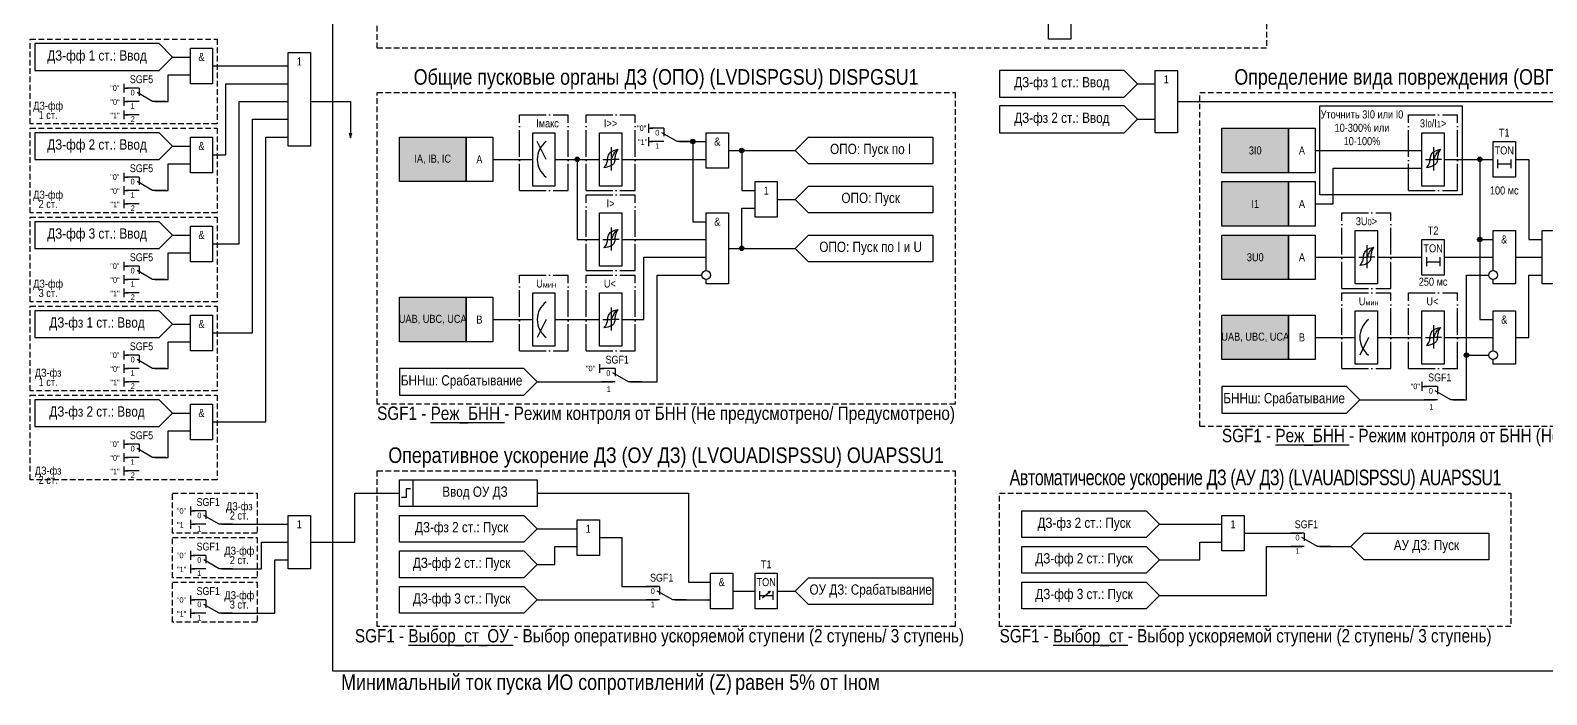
# Model space of a CAD drawing. Header units: millimetres. Extents: x -68 to 4847, y -35 to 2390.
# Drawn here: x -68 to 273, y -5.3 to 144 of the extents above; entities that cross this region are included whole.
import ezdxf
from ezdxf.enums import TextEntityAlignment as Align

# ---------------------------------------------------------------- set-up
doc = ezdxf.new("R2010")
doc.units = ezdxf.units.MM
doc.linetypes.add('ACAD_ISO04W100', pattern=[30, 24, -3, 0, -3])
doc.linetypes.add('штриховая2', pattern=[0.375, 0.25, -0.125])
doc.layers.add('TEXT', color=7, linetype='Continuous', lineweight=25)
doc.layers.add('Основная', color=7, linetype='Continuous')
doc.styles.add('1.8_Gost_RD', font='ARIALN.TTF', dxfattribs={"height": 1.8})
doc.styles.add('2.5_Gost_RD', font='ARIALN.TTF', dxfattribs={"height": 2.5})
doc.styles.add('3.5_Gost_RD', font='ARIALN.TTF', dxfattribs={"height": 3.5})
doc.styles.add('Вывод', font='ARIALN.TTF', dxfattribs={"height": 2.5})
doc.styles.add('Компонент', font='ARIALN.TTF', dxfattribs={"height": 3.5})

# ---------------------------------------------------------------- blocks, each defined once
blk = doc.blocks.new('*U22')
at = {"layer": 'Основная', "linetype": 'ACAD_ISO04W100', "ltscale": 0.25}
for p, q in [((0, 0), (11, 0)), ((0, -17), (0, 0)), ((11, -17), (11, 0)), ((0, -17), (11, -17))]:
    blk.add_line(p, q, dxfattribs=at)
at = {"layer": 'Основная', "style": 'Компонент'}
blk.add_attdef('ОУ', text='', height=3.5, dxfattribs=at).set_placement((11, 0), align=Align.MIDDLE_CENTER)
blk = doc.blocks.new('Точка')
at = {"ltscale": 100}
h = blk.add_hatch(color=256, dxfattribs=at)
h.dxf.hatch_style = 1
edge = h.paths.add_edge_path()
edge.add_arc((0, 0), 0.5, 0, 360)
blk.add_circle((0, 0), 0.5, dxfattribs=at)
blk = doc.blocks.new('*U45')
at = {"layer": 'Основная', "linetype": 'ACAD_ISO04W100', "ltscale": 0.25}
for p, q in [((0, 0), (11, 0)), ((0, -17), (0, 0)), ((11, -17), (11, 0)), ((0, -17), (11, -17))]:
    blk.add_line(p, q, dxfattribs=at)
at = {"layer": 'Основная', "style": 'Компонент'}
blk.add_attdef('ОУ', text='', height=3.5, dxfattribs=at).set_placement((11, 0), align=Align.MIDDLE_CENTER)
blk = doc.blocks.new('*U31')
at = {"layer": 'Основная', "color": 0}
blk.add_line((0, 0), (7, 4), dxfattribs=at)
at = {"layer": 'Основная', "ltscale": 0.35}
blk.add_line((6, 6), (6, 2.5), dxfattribs=at)
blk = doc.blocks.new('*U33')
at = {"layer": 'Основная', "color": 0}
for p, q in [((-3, 6), (-9, 6)), ((-3, 0), (-9, 0)), ((9, 0), (3, 0))]:
    blk.add_line(p, q, dxfattribs=at)
at = {"layer": 'Основная', "ltscale": 0.25, "xscale": -1}
blk.add_blockref('*U31', (3, 0), dxfattribs=at)
at = {"layer": 'Основная'}
for tag, height, style, p in [('В1', 2.5, 'Вывод', (-14, 6)), ('ОУ', 3.5, 'Компонент', (-2, 10)), ('В2', 2.5, 'Вывод', (-6, 4)), ('В3', 2.5, 'Вывод', (-6, 4))]:
    blk.add_attdef(tag, text='', height=height, dxfattribs=dict(at, style=style)).set_placement(p, align=Align.MIDDLE_CENTER)
blk = doc.blocks.new('*U42')
at = {"layer": 'Основная', "color": 0}
for p, q in [((-3, 6), (-9, 6)), ((-3, 0), (-9, 0)), ((9, 0), (3, 0))]:
    blk.add_line(p, q, dxfattribs=at)
at = {"layer": 'Основная', "ltscale": 0.25, "xscale": -1}
blk.add_blockref('*U31', (3, 0), dxfattribs=at)
at = {"layer": 'Основная'}
for tag, height, style, p in [('В1', 2.5, 'Вывод', (-13, 6)), ('ОУ', 3.5, 'Компонент', (-2, 10)), ('В2', 2.5, 'Вывод', (-6, 4)), ('В3', 2.5, 'Вывод', (-6, -2))]:
    blk.add_attdef(tag, text='', height=height, dxfattribs=dict(at, style=style)).set_placement(p, align=Align.MIDDLE_CENTER)
blk = doc.blocks.new('*U44')
at = {"layer": 'Основная', "linetype": 'ACAD_ISO04W100', "ltscale": 0.25}
for p, q in [((0, 0), (11, 0)), ((0, -17), (0, 0)), ((11, -17), (11, 0)), ((0, -17), (11, -17))]:
    blk.add_line(p, q, dxfattribs=at)
at = {"layer": 'Основная', "style": 'Компонент'}
blk.add_attdef('ОУ', text='', height=3.5, dxfattribs=at).set_placement((11, 0), align=Align.MIDDLE_CENTER)
blk = doc.blocks.new('*U49')
at = {"layer": 'Основная', "color": 0}
for p, q in [((-3, 6), (-9, 6)), ((-3, 0), (-9, 0)), ((9, 0), (3, 0))]:
    blk.add_line(p, q, dxfattribs=at)
at = {"layer": 'Основная', "ltscale": 0.25, "xscale": -1}
blk.add_blockref('*U31', (3, 0), dxfattribs=at)
at = {"layer": 'Основная'}
for tag, height, style, p in [('В1', 2.5, 'Вывод', (-13, 6)), ('ОУ', 3.5, 'Компонент', (-2, 10)), ('В2', 2.5, 'Вывод', (-6, 4)), ('В3', 2.5, 'Вывод', (-6, 4))]:
    blk.add_attdef(tag, text='', height=height, dxfattribs=dict(at, style=style)).set_placement(p, align=Align.MIDDLE_CENTER)
blk = doc.blocks.new('*U32')
at = {"layer": 'Основная', "color": 0}
for p, q in [((-3, 6), (-9, 6)), ((-3, 0), (-9, 0)), ((9, 0), (3, 0))]:
    blk.add_line(p, q, dxfattribs=at)
at = {"layer": 'Основная', "ltscale": 0.25, "xscale": -1}
blk.add_blockref('*U31', (3, 0), dxfattribs=at)
at = {"layer": 'Основная'}
for tag, height, style, p in [('В1', 2.5, 'Вывод', (-14, 6)), ('ОУ', 3.5, 'Компонент', (-2, 10)), ('В2', 2.5, 'Вывод', (-6, 4)), ('В3', 2.5, 'Вывод', (-6, -2))]:
    blk.add_attdef(tag, text='', height=height, dxfattribs=dict(at, style=style)).set_placement(p, align=Align.MIDDLE_CENTER)

msp = doc.modelspace()

# ---------------------------------------------------------------- hatches: boundary and pattern name
at = {"ltscale": 100, "true_color": 0xef8637}
h = msp.add_hatch(color=30, dxfattribs=at)
h.dxf.hatch_style = 1
h.paths.add_polyline_path([(15, 120), (30, 120), (30, 110), (15, 110)])
at = {"ltscale": 100, "true_color": 0xf7941d}
h = msp.add_hatch(color=30, dxfattribs=at)
h.dxf.hatch_style = 1
h.paths.add_polyline_path([(200, 122), (215, 122), (215, 112), (200, 112)])
h = msp.add_hatch(color=30, dxfattribs=at)
h.dxf.hatch_style = 1
h.paths.add_polyline_path([(200, 110), (215, 110), (215, 100), (200, 100)])
h = msp.add_hatch(color=30, dxfattribs=at)
h.dxf.hatch_style = 1
h.paths.add_polyline_path([(200, 98), (215, 98), (215, 88), (200, 88)])
at = {"ltscale": 100, "true_color": 0xef8637}
h = msp.add_hatch(color=30, dxfattribs=at)
h.dxf.hatch_style = 1
h.paths.add_polyline_path([(15, 84), (30, 84), (30, 74), (15, 74)])
at = {"ltscale": 100, "true_color": 0xf7941d}
h = msp.add_hatch(color=30, dxfattribs=at)
h.dxf.hatch_style = 1
h.paths.add_polyline_path([(200, 80), (215, 80), (215, 70), (200, 70)])

# ---------------------------------------------------------------- linework, layer by layer
at = {"color": 6, "ltscale": 100}
for p, q in [((-47, 132), (-47, 130)), ((-47, 131), (-46, 131)), ((-47, 129), (-47, 127)), ((-47, 128), (-46, 128)), ((-47, 126), (-47, 124)), ((-47, 125), (-46, 125)), ((-43.5, 125), (-46.5, 125)), ((-47, 112), (-47, 110)), ((-47, 111), (-46, 111)), ((-47, 109), (-47, 107)), ((-47, 108), (-46, 108)), ((-47, 106), (-47, 104)), ((-47, 105), (-46, 105)), ((-43.5, 105), (-46.5, 105)), ((-47, 92), (-47, 90)), ((-47, 91), (-46, 91)), ((-47, 89), (-47, 87)), ((-47, 88), (-46, 88)), ((-47, 86), (-47, 84)), ((-47, 85), (-46, 85)), ((-43.5, 85), (-46.5, 85)), ((-47, 72), (-47, 70)), ((-47, 71), (-46, 71)), ((-47, 69), (-47, 67)), ((-47, 68), (-46, 68)), ((-47, 66), (-47, 64)), ((-47, 65), (-46, 65)), ((-43.5, 65), (-46.5, 65)), ((-47, 52), (-47, 50)), ((-47, 51), (-46, 51)), ((-47, 49), (-47, 47)), ((-47, 48), (-46, 48)), ((-47, 46), (-47, 44)), ((-47, 45), (-46, 45)), ((-43.5, 45), (-46.5, 45)), ((-32, 37), (-32, 35)), ((-32, 36), (-31, 36)), ((-32, 34), (-32, 32)), ((-32, 33), (-31, 33)), ((-32, 27), (-32, 25)), ((-32, 26), (-31, 26)), ((-32, 24), (-32, 22)), ((-32, 23), (-31, 23)), ((-32, 17), (-32, 15)), ((-32, 16), (-31, 16)), ((-32, 14), (-32, 12)), ((-32, 13), (-31, 13))]:
    msp.add_line(p, q, dxfattribs=at)
at = {"ltscale": 100}
for p, q in [((71, 123), (71, 121)), ((71, 122), (72, 122)), ((71, 120), (71, 118)), ((71, 119), (72, 119)), ((60, 69), (60, 67)), ((60, 68), (61, 68)), ((245, 65), (245, 63)), ((245, 64), (246, 64))]:
    msp.add_line(p, q, dxfattribs=at)
at = {"color": 7, "ltscale": 100}
for p, q in [((48, 115), (46, 119)), ((60.7865, 115.0009), (62.6014, 115.0009)), ((64.4163, 115.0028), (62.6014, 115.0009)), ((245.7865, 115.0009), (247.6014, 115.0009)), ((249.4163, 115.0028), (247.6014, 115.0009)), ((60.7865, 97.0009), (62.6014, 97.0009)), ((64.4163, 97.0028), (62.6014, 97.0009)), ((230.7866, 93.0009), (232.6014, 93.0009)), ((234.4163, 93.0028), (232.6014, 93.0009)), ((48, 79), (46, 75)), ((60.7865, 79.0009), (62.6014, 79.0009)), ((64.4163, 79.0028), (62.6014, 79.0009)), ((233, 75), (231, 71)), ((245.7865, 75.0009), (247.6014, 75.0009)), ((249.4163, 75.0028), (247.6014, 75.0009)), ((96.7027, 16.463), (98.3736, 17.9489)), ((98.3736, 17.9489), (97.8516, 17.7261)), ((98.3736, 17.9489), (98.1068, 17.4826))]:
    msp.add_line(p, q, dxfattribs=at)
for p, q in [((62.6, 117.72), (62.6, 112.52)), ((247.6, 117.72), (247.6, 112.52)), ((62.6, 99.72), (62.6, 94.52)), ((232.6, 95.72), (232.6, 90.52)), ((62.6, 81.72), (62.6, 76.52)), ((247.6, 77.72), (247.6, 72.52))]:
    msp.add_line(p, q)
at = {"color": 3, "ltscale": 100}
msp.add_lwpolyline([(0, 1360), (370, 1360), (370, 0), (0, 0)], close=True, dxfattribs=at)
at = {"color": 7, "linetype": 'штриховая2', "ltscale": 5}
msp.add_lwpolyline([(10, 423), (210, 423), (210, 140), (10, 140)], close=True, dxfattribs=at)
at = {"ltscale": 100}
for points in [[(161, 161), (166, 161), (166, 142), (161, 142)], [(15, 120), (30, 120), (30, 110), (15, 110)], [(30, 120), (36, 120), (36, 110), (30, 110)], [(45, 121), (50, 121), (50, 109), (45, 109)], [(60, 121), (65, 121), (65, 109), (60, 109)], [(84, 121), (89, 121), (89, 113), (84, 113)], [(135, 120), (135, 114), (107, 114), (104, 117), (107, 120)], [(200, 122), (215, 122), (215, 112), (200, 112)], [(215, 122), (221, 122), (221, 112), (215, 112)], [(245, 121), (250, 121), (250, 109), (245, 109)], [(261, 119), (266, 119), (266, 111), (261, 111)], [(95, 110), (100, 110), (100, 102), (95, 102)], [(200, 110), (215, 110), (215, 100), (200, 100)], [(215, 110), (221, 110), (221, 100), (215, 100)], [(135, 109), (135, 103), (107, 103), (104, 106), (107, 109)], [(60, 103), (65, 103), (65, 91), (60, 91)], [(230, 99), (235, 99), (235, 87), (230, 87)], [(272, 99), (277, 99), (277, 87), (272, 87)], [(135, 98), (135, 92), (107, 92), (104, 95), (107, 98)], [(200, 98), (215, 98), (215, 88), (200, 88)], [(215, 98), (221, 98), (221, 88), (215, 88)], [(245, 97), (250, 97), (250, 89), (245, 89)], [(15, 84), (30, 84), (30, 74), (15, 74)], [(30, 84), (36, 84), (36, 74), (30, 74)], [(45, 85), (50, 85), (50, 73), (45, 73)], [(60, 85), (65, 85), (65, 73), (60, 73)], [(200, 80), (215, 80), (215, 70), (200, 70)], [(215, 80), (221, 80), (221, 70), (215, 70)], [(230, 81), (235, 81), (235, 69), (230, 69)], [(245, 81), (250, 81), (250, 69), (245, 69)], [(15, 43), (18, 43), (18, 37), (15, 37)], [(15, 43), (46, 43), (46, 37), (15, 37)], [(200, 35), (205, 35), (205, 27), (200, 27)], [(55, 34), (60, 34), (60, 26), (55, 26)], [(260, 31), (260, 25), (232, 25), (229, 28), (232, 31)], [(85, 22), (90, 22), (90, 14), (85, 14)], [(95, 22), (100, 22), (100, 14), (95, 14)], [(135, 15), (107, 15), (104, 18), (107, 21), (135, 21)]]:
    msp.add_lwpolyline(points, close=True, dxfattribs=at)
at = {"color": 6, "linetype": 'штриховая2', "ltscale": 5}
for points in [[(-68, 142), (-26, 142), (-26, 123), (-68, 123)], [(-68, 122), (-26, 122), (-26, 103), (-68, 103)], [(-68, 102), (-26, 102), (-26, 83), (-68, 83)], [(-68, 82), (-26, 82), (-26, 63), (-68, 63)], [(-68, 62), (-26, 62), (-26, 43), (-68, 43)], [(-36, 40), (-17, 40), (-17, 31), (-36, 31)], [(-36, 30), (-17, 30), (-17, 21), (-36, 21)], [(-36, 20), (-17, 20), (-17, 11), (-36, 11)]]:
    msp.add_lwpolyline(points, close=True, dxfattribs=at)
at = {"color": 6, "ltscale": 100}
for points in [[(-36, 138), (-39, 141), (-67, 141), (-67, 135), (-39, 135), (-36, 138)], [(-36, 138), (-32, 138)], [(-40, 128), (-37, 128), (-37, 134), (-32, 134)], [(-27, 136), (-10, 136)], [(181, 132), (178, 135), (150, 135), (150, 129), (178, 129), (181, 132)], [(-27, 116), (-24, 116), (-24, 132), (-10, 132)], [(181, 132), (185, 132)], [(-27, 96), (-21, 96), (-21, 128), (-10, 128)], [(-5, 128), (4, 128), (4, 119.8571)], [(181, 124), (178, 127), (150, 127), (150, 121), (178, 121), (181, 124)], [(190, 128), (285, 128), (285, 97.8571)], [(-27, 76), (-18, 76), (-18, 124), (-10, 124)], [(181, 124), (185, 124)], [(-36, 118), (-39, 121), (-67, 121), (-67, 115), (-39, 115), (-36, 118)], [(-27, 56), (-15, 56), (-15, 120), (-10, 120)], [(3.7241, 121), (4, 119.8571), (4.2759, 121)], [(-36, 118), (-32, 118)], [(-40, 108), (-37, 108), (-37, 114), (-32, 114)], [(-36, 98), (-39, 101), (-67, 101), (-67, 95), (-39, 95), (-36, 98)], [(-36, 98), (-32, 98)], [(-40, 88), (-37, 88), (-37, 94), (-32, 94)], [(-36, 78), (-39, 81), (-67, 81), (-67, 75), (-39, 75), (-36, 78)], [(-36, 78), (-32, 78)], [(-40, 68), (-37, 68), (-37, 74), (-32, 74)], [(-36, 58), (-39, 61), (-67, 61), (-67, 55), (-39, 55), (-36, 58)], [(-36, 58), (-32, 58)], [(-40, 48), (-37, 48), (-37, 54), (-32, 54)], [(-5, 29), (5, 29), (5, 40), (15, 40)], [(-25, 33), (-10, 33)], [(-25, 23), (-16, 23), (-16, 29), (-10, 29)], [(-25, 13), (-13, 13), (-13, 25), (-10, 25)]]:
    msp.add_lwpolyline(points, dxfattribs=at)
for points in [[(-32, 140), (-27, 140), (-27, 132), (-32, 132)], [(-10, 139), (-5, 139), (-5, 118), (-10, 118)], [(185, 135), (190, 135), (190, 121), (185, 121)], [(-32, 120), (-27, 120), (-27, 112), (-32, 112)], [(-32, 100), (-27, 100), (-27, 92), (-32, 92)], [(-32, 80), (-27, 80), (-27, 72), (-32, 72)], [(-32, 60), (-27, 60), (-27, 52), (-32, 52)], [(-10, 35), (-5, 35), (-5, 23), (-10, 23)]]:
    msp.add_lwpolyline(points, close=True, dxfattribs=at)
at = {"linetype": 'штриховая2', "ltscale": 5}
for points in [[(10, 130), (140, 130), (140, 60), (10, 60)], [(195, 130), (335, 130), (335, 55), (195, 55)], [(10, 45), (140, 45), (140, 10), (10, 10)], [(150, 40), (265, 40), (265, 10), (150, 10)]]:
    msp.add_lwpolyline(points, close=True, dxfattribs=at)
at = {"color": 2, "ltscale": 100}
msp.add_lwpolyline([(222, 127), (254, 127), (254, 107), (222, 107)], close=True, dxfattribs=at)
at = {"ltscale": 100}
for points in [[(78, 119), (84, 119)], [(78, 119), (81, 119), (81, 101), (84, 101)], [(89, 117), (104, 117)], [(89, 117), (92, 117), (92, 108), (95, 108)], [(221, 117), (245, 117)], [(36, 115), (45, 115)], [(50, 115), (60, 115)], [(50, 115), (55, 115), (55, 97), (60, 97)], [(65, 115), (84, 115)], [(221, 105), (225, 105), (225, 113), (245, 113)], [(250, 115), (261, 115)], [(250, 115), (258, 115), (258, 97), (261, 97)], [(250, 115), (258, 115), (258, 79), (261, 79)], [(262, 115), (262, 113)], [(262, 114), (265, 114)], [(265, 115), (265, 113)], [(266, 115), (269, 115), (269, 97), (272, 97)], [(100, 106), (104, 106)], [(84, 90), (84, 103), (89, 103), (89, 87), (84, 87), (84, 88)], [(89, 95), (92, 95), (92, 104), (95, 104)], [(261, 90), (261, 99), (266, 99), (266, 87), (261, 87), (261, 88)], [(65, 97), (84, 97)], [(65, 79), (70, 79), (70, 93), (84, 93)], [(89, 95), (104, 95)], [(221, 93), (230, 93)], [(235, 93), (245, 93)], [(246, 93), (246, 91)], [(249, 93), (249, 91)], [(250, 93), (261, 93)], [(266, 93), (272, 93)], [(67, 65), (73, 65), (73, 89), (83, 89)], [(246, 92), (249, 92)], [(252, 61), (255, 61), (255, 89), (260, 89)], [(266, 75), (269, 75), (269, 89), (272, 89)], [(36, 79), (45, 79)], [(50, 79), (60, 79)], [(261, 72), (261, 81), (266, 81), (266, 69), (261, 69), (261, 70)], [(221, 75), (230, 75)], [(235, 75), (245, 75)], [(250, 75), (261, 75)], [(252, 61), (255, 61), (255, 71), (260, 71)], [(46, 65), (43, 68), (15, 68), (15, 62), (43, 62), (46, 65)], [(46, 65), (63, 65)], [(231, 61), (228, 64), (200, 64), (200, 58), (228, 58), (231, 61)], [(231, 61), (248, 61)], [(46, 40), (80, 40), (80, 20), (85, 20)], [(15, 35), (43, 35), (46, 32), (43, 29), (15, 29), (15, 35)], [(155, 36), (183, 36), (186, 33), (183, 30), (155, 30), (155, 36)], [(46, 32), (55, 32)], [(186, 33), (200, 33)], [(205, 31), (218, 31)], [(46, 24), (50, 24), (50, 28), (55, 28)], [(60, 30), (65, 30), (65, 19), (73, 19)], [(155, 28), (183, 28), (186, 25), (183, 22), (155, 22), (155, 28)], [(186, 25), (195, 25), (195, 29), (200, 29)], [(186, 17), (210, 17), (210, 28), (218, 28)], [(222, 28), (229, 28)], [(15, 27), (43, 27), (46, 24), (43, 21), (15, 21), (15, 27)], [(15, 19), (43, 19), (46, 16), (43, 13), (15, 13), (15, 19)], [(90, 18), (95, 18)], [(96, 18), (96, 16)], [(99, 18), (99, 16)], [(100, 18), (104, 18)], [(155, 20), (183, 20), (186, 17), (183, 14), (155, 14), (155, 20)], [(46, 16), (73, 16)], [(77, 16), (85, 16)], [(96, 17), (99, 17)]]:
    msp.add_lwpolyline(points, dxfattribs=at)
at = {"lineweight": 30, "ltscale": 100}
msp.add_lwpolyline([(17.5, 41), (16.5, 41), (16.5, 39), (15.5, 39)], dxfattribs=at)
at = {"ltscale": 100}
for centre in [(84, 89), (261, 89), (261, 71)]:
    msp.add_circle(centre, 1, dxfattribs=at)
at = {"color": 7, "ltscale": 100}
for centre in [(51, 115), (51, 79), (236, 75)]:
    msp.add_arc(centre, 5, 126.869898, 233.130102, dxfattribs=at)
for points in [[(61.8, 114.92), (61.9527, 115.7081), (62.4415, 116.5439), (64.2, 117.257)], [(62.6014, 115.0009), (63, 115.72), (63.4669, 116.5973), (64.2, 117.257)], [(63.4795, 114.92), (63.6, 115.7081), (63.8118, 116.5439), (64.2, 117.257)], [(246.8, 114.92), (246.9527, 115.7081), (247.4415, 116.5439), (249.2, 117.257)], [(247.6014, 115.0009), (248, 115.72), (248.4669, 116.5973), (249.2, 117.257)], [(248.4795, 114.92), (248.6, 115.7081), (248.8118, 116.5439), (249.2, 117.257)], [(61.8, 114.92), (61.6, 114.1319), (61, 113.12)], [(63.4795, 114.92), (63.2473, 114.1319), (62.7586, 113.6696), (61, 113.12)], [(246.8, 114.92), (246.6, 114.1319), (246, 113.12)], [(248.4795, 114.92), (248.2473, 114.1319), (247.7586, 113.6696), (246, 113.12)], [(61.8, 96.92), (61.9527, 97.7081), (62.4415, 98.5439), (64.2, 99.257)], [(62.6014, 97.0009), (63, 97.72), (63.4669, 98.5973), (64.2, 99.257)], [(63.4795, 96.92), (63.6, 97.7081), (63.8118, 98.5439), (64.2, 99.257)], [(61.8, 96.92), (61.6, 96.1319), (61, 95.12)], [(63.4795, 96.92), (63.2473, 96.1319), (62.7586, 95.6696), (61, 95.12)], [(231.8, 92.92), (231.6, 92.1319), (231, 91.12)], [(233.4795, 92.92), (233.2474, 92.1319), (232.7586, 91.6696), (231, 91.12)], [(231.8, 92.92), (231.9527, 93.7081), (232.4415, 94.5439), (234.2, 95.257)], [(232.6014, 93.0009), (233, 93.72), (233.4669, 94.5973), (234.2, 95.257)], [(233.4795, 92.92), (233.6, 93.7081), (233.8118, 94.5439), (234.2, 95.257)], [(61.8, 78.92), (61.6, 78.1319), (61, 77.12)], [(63.4795, 78.92), (63.2473, 78.1319), (62.7586, 77.6696), (61, 77.12)], [(61.8, 78.92), (61.9527, 79.7081), (62.4415, 80.5439), (64.2, 81.257)], [(62.6014, 79.0009), (63, 79.72), (63.4669, 80.5973), (64.2, 81.257)], [(63.4795, 78.92), (63.6, 79.7081), (63.8118, 80.5439), (64.2, 81.257)], [(246.8, 74.92), (246.9527, 75.7081), (247.4415, 76.5439), (249.2, 77.257)], [(247.6014, 75.0009), (248, 75.72), (248.4669, 76.5973), (249.2, 77.257)], [(248.4795, 74.92), (248.6, 75.7081), (248.8118, 76.5439), (249.2, 77.257)], [(246.8, 74.92), (246.6, 74.1319), (246, 73.12)], [(248.4795, 74.92), (248.2473, 74.1319), (247.7586, 73.6696), (246, 73.12)]]:
    msp.add_spline(points, degree=3)

# ---------------------------------------------------------------- block references
at = {"ltscale": 100}
for p in [(81, 119), (92, 117), (55, 115), (258, 115), (92, 95), (258, 97), (255, 71)]:
    msp.add_blockref('Точка', p, dxfattribs=at)
at = {"layer": 'Основная', "color": 6, "ltscale": 0.25, "xscale": 0.5, "yscale": 0.5, "zscale": 0.5}
for p, values in [((-42, 128), {'ОУ': 'SGF5', 'В1': '"0"', 'В2': '0', 'В3': '1'}), ((-42, 108), {'ОУ': 'SGF5', 'В1': '"0"', 'В2': '0', 'В3': '1'}), ((-42, 88), {'ОУ': 'SGF5', 'В1': '"0"', 'В2': '0', 'В3': '1'}), ((-42, 68), {'ОУ': 'SGF5', 'В1': '"0"', 'В2': '0', 'В3': '1'}), ((-42, 48), {'ОУ': 'SGF5', 'В1': '"0"', 'В2': '0', 'В3': '1'}), ((-27, 33), {'ОУ': 'SGF1', 'В1': '"0"', 'В2': '0', 'В3': '1'}), ((-27, 23), {'ОУ': 'SGF1', 'В1': '"0"', 'В2': '0', 'В3': '1'}), ((-27, 13), {'ОУ': 'SGF1', 'В1': '"0"', 'В2': '0', 'В3': '1'})]:
    msp.add_blockref('*U32', p, dxfattribs=at).add_auto_attribs(values)
at = {"layer": 'Основная', "ltscale": 0.25}
for name, p in [('*U22', (42, 125)), ('*U22', (57, 125)), ('*U44', (242, 125)), ('*U22', (57, 107)), ('*U22', (227, 103)), ('*U22', (42, 89)), ('*U45', (57, 89)), ('*U22', (227, 85)), ('*U45', (242, 85))]:
    msp.add_blockref(name, p, dxfattribs=at)
ref = msp.add_blockref('*U42', (76, 119), dxfattribs=dict(at, xscale=0.5, yscale=0.5, zscale=0.5))
ref.add_attrib('В1', '"0"', dxfattribs={"height": 1.25, "style": 'Вывод'}).set_placement((69.5, 122), align=Align.MIDDLE_CENTER)
ref.add_attrib('В2', '0', dxfattribs={"height": 1.25, "style": 'Вывод'}).set_placement((73, 121), align=Align.MIDDLE_CENTER)
ref.add_attrib('В3', '1', dxfattribs={"height": 1.25, "style": 'Вывод'}).set_placement((73, 118), align=Align.MIDDLE_CENTER)
ref = msp.add_blockref('*U33', (65, 65), dxfattribs=dict(at, xscale=0.5, yscale=0.5, zscale=0.5))
ref.add_attrib('ОУ', 'SGF1', dxfattribs={"height": 1.75, "style": 'Компонент'}).set_placement((64, 70), align=Align.MIDDLE_CENTER)
ref.add_attrib('В1', '"0"', dxfattribs={"height": 1.25, "style": 'Вывод'}).set_placement((58, 68), align=Align.MIDDLE_CENTER)
ref.add_attrib('В2', '0', dxfattribs={"height": 1.25, "style": 'Вывод'}).set_placement((62, 67), align=Align.MIDDLE_CENTER)
ref = msp.add_blockref('*U49', (250, 61), dxfattribs=dict(at, xscale=0.5, yscale=0.5, zscale=0.5))
ref.add_attrib('ОУ', 'SGF1', dxfattribs={"height": 1.75, "style": 'Компонент'}).set_placement((249, 66), align=Align.MIDDLE_CENTER)
ref.add_attrib('В1', '"0"', dxfattribs={"height": 1.25, "style": 'Вывод'}).set_placement((243.5, 64), align=Align.MIDDLE_CENTER)
ref.add_attrib('В2', '0', dxfattribs={"height": 1.25, "style": 'Вывод'}).set_placement((247, 63), align=Align.MIDDLE_CENTER)
ref = msp.add_blockref('*U32', (220, 28), dxfattribs=dict(at, xscale=0.5, yscale=0.5, zscale=0.5))
ref.add_attrib('ОУ', 'SGF1', dxfattribs={"height": 1.75, "style": 'Компонент'}).set_placement((219, 33), align=Align.MIDDLE_CENTER)
ref.add_attrib('В2', '0', dxfattribs={"height": 1.25, "style": 'Вывод'}).set_placement((217, 30), align=Align.MIDDLE_CENTER)
ref.add_attrib('В3', '1', dxfattribs={"height": 1.25, "style": 'Вывод'}).set_placement((217, 27), align=Align.MIDDLE_CENTER)
ref = msp.add_blockref('*U32', (75, 16), dxfattribs=dict(at, xscale=0.5, yscale=0.5, zscale=0.5))
ref.add_attrib('ОУ', 'SGF1', dxfattribs={"height": 1.75, "style": 'Компонент'}).set_placement((74, 21), align=Align.MIDDLE_CENTER)
ref.add_attrib('В2', '0', dxfattribs={"height": 1.25, "style": 'Вывод'}).set_placement((72, 18), align=Align.MIDDLE_CENTER)
ref.add_attrib('В3', '1', dxfattribs={"height": 1.25, "style": 'Вывод'}).set_placement((72, 15), align=Align.MIDDLE_CENTER)

# ---------------------------------------------------------------- texts
at = {"color": 6, "ltscale": 100}
for s, insert, char_height, width, attachment_point, style in [('&', (-29.5, 138), 1.8, 5, 5, '2.5_Gost_RD'), ('1', (-7.5, 137), 1.8, 5, 5, '2.5_Gost_RD'), ('1', (187.5, 133), 1.8, 5, 5, '2.5_Gost_RD'), ('"1"', (-50, 125.4962), 1.25, 2, 1, '3.5_Gost_RD'), ('2', (-45.4093, 124.6607), 1.25, 2, 1, '3.5_Gost_RD'), ('&', (-29.5, 118), 1.8, 5, 5, '2.5_Gost_RD'), ('"1"', (-50, 105.4962), 1.25, 2, 1, '3.5_Gost_RD'), ('2', (-45.4093, 104.6607), 1.25, 2, 1, '3.5_Gost_RD'), ('&', (-29.5, 98), 1.8, 5, 5, '2.5_Gost_RD'), ('"1"', (-50, 85.4962), 1.25, 2, 1, '3.5_Gost_RD'), ('2', (-45.4093, 84.6607), 1.25, 2, 1, '3.5_Gost_RD'), ('&', (-29.5, 78), 1.8, 5, 5, '2.5_Gost_RD'), ('"1"', (-50, 65.4962), 1.25, 2, 1, '3.5_Gost_RD'), ('2', (-45.4093, 64.6607), 1.25, 2, 1, '3.5_Gost_RD'), ('&', (-29.5, 58), 1.8, 5, 5, '2.5_Gost_RD'), ('"1"', (-50, 45.4962), 1.25, 2, 1, '3.5_Gost_RD'), ('2', (-45.4093, 44.6607), 1.25, 2, 1, '3.5_Gost_RD'), ('"1', (-35, 33.4962), 1.25, 2, 1, '3.5_Gost_RD'), ('1', (-7.5, 33), 1.8, 5, 5, '2.5_Gost_RD'), ('"1"', (-35, 23.4962), 1.25, 2, 1, '3.5_Gost_RD'), ('"1"', (-35, 13.4962), 1.25, 2, 1, '3.5_Gost_RD')]:
    msp.add_mtext(s, dxfattribs=dict(at, insert=insert, char_height=char_height, width=width, attachment_point=attachment_point, style=style))
at = {"color": 30, "ltscale": 100, "attachment_point": 5}
for s, insert, char_height, width, style in [('Общие пусковые органы ДЗ (ОПО) (LVDISPGSU) {\\C6;DISPGSU1}', (75, 133), 3.5, 130, '3.5_Gost_RD'), ('Определение вида повреждения (ОВП) (LVFLOPGSU) {\\C6;FLOPGSU1}', (265, 133), 3.5, 140, '3.5_Gost_RD'), ('\\pxsm0.7;ДЗ-фф \\P1 ст.', (-64, 126), 1.8, 8, '2.5_Gost_RD'), ('\\pxsm0.7;ДЗ-фф \\P2 ст.', (-64, 106), 1.8, 8, '2.5_Gost_RD'), ('\\pxsm0.7;ДЗ-фф \\P3 ст.', (-64, 86), 1.8, 8, '2.5_Gost_RD'), ('\\pxsm0.7;ДЗ-фз \\P1 ст.', (-64, 66), 1.8, 8, '2.5_Gost_RD'), ('\\pxql;SGF1 - {\\LРеж_БНН} - Режим контроля от БНН (Не предусмотрено/ Предусмотрено)', (77.5, 57.5), 3, 135, '3.5_Gost_RD'), ('\\pxql;SGF1 - {\\LРеж_БНН} - Режим контроля от БНН (Не предусмотрено/ Предусмотрено', (267.5, 52.5), 3, 135, '3.5_Gost_RD'), ('Оперативное ускорение ДЗ (ОУ ДЗ) (LVOUADISPSSU) {\\C6;OUAPSSU1}', (75, 48), 3.5, 130, '3.5_Gost_RD'), ('\\pxsm0.7;ДЗ-фз \\P2 ст.', (-64, 44), 1.8, 8, '2.5_Gost_RD'), ('{\\W0.9;\\T0.95;Автоматическое ускорение ДЗ (АУ ДЗ) (LVAUADISPSSU) \\C6;AUAPSSU1}', (207.5, 43), 3.5, 115, '3.5_Gost_RD'), ('\\pxsm0.7;ДЗ-фз \\P2 ст.', (-21, 36), 1.8, 8, '2.5_Gost_RD'), ('\\pxsm0.7;ДЗ-фф \\P2 ст.', (-21, 26), 1.8, 8, '2.5_Gost_RD'), ('\\pxsm0.7;ДЗ-фф \\P3 ст.', (-21, 16), 1.8, 8, '2.5_Gost_RD'), ('\\pxql;SGF1 - {\\LВыбор_ст_ОУ} - Выбор оперативно ускоряемой ступени (2 ступень/ 3 ступень)', (75, 7.5), 3, 140, '3.5_Gost_RD'), ('\\pxql;SGF1 - {\\LВыбор_ст} - Выбор ускоряемой ступени (2 ступень/ 3 ступень)', (207.5, 7.5), 3, 115, '3.5_Gost_RD'), ('{\\C3;Минимальный ток пуска ИО сопротивлений (Z)\\H0.66667x; \\H1.49999x;равен 5% от Iном}', (62.5, -3), 3.5, 125, '3.5_Gost_RD')]:
    msp.add_mtext(s, dxfattribs=dict(at, insert=insert, char_height=char_height, width=width, style=style))
at = {"ltscale": 100}
for s, insert, char_height, width, attachment_point, style in [('"0"', (-50, 128.4962), 1.25, 2, 1, '3.5_Gost_RD'), ('"1"', (68.6605, 119.4962), 1.25, 2, 1, '3.5_Gost_RD'), ('&', (86.5, 119), 1.8, 5, 5, '2.5_Gost_RD'), ('T1', (263.5, 121), 1.8, 5, 5, '2.5_Gost_RD'), ('IA, IB, IC', (22.5, 115), 1.8, 15, 5, '1.8_Gost_RD'), ('3I0', (207.5, 117), 1.8, 15, 5, '1.8_Gost_RD'), ('А', (218, 117), 1.8, 6, 5, '1.8_Gost_RD'), ('TON', (263.5, 117), 1.8, 5, 5, '2.5_Gost_RD'), ('А', (33, 115), 1.8, 6, 5, '1.8_Gost_RD'), ('"0"', (-50, 108.4962), 1.25, 2, 1, '3.5_Gost_RD'), ('1', (97.5, 108), 1.8, 5, 5, '2.5_Gost_RD'), ('I1', (207.5, 105), 1.8, 15, 5, '1.8_Gost_RD'), ('А', (218, 105), 1.8, 6, 5, '1.8_Gost_RD'), ('100 мс', (263.5, 108), 1.8, 7.930947, 5, '2.5_Gost_RD'), ('&', (86.5, 101), 1.8, 5, 5, '2.5_Gost_RD'), ('T2', (247.5, 99), 1.8, 5, 5, '2.5_Gost_RD'), ('TON', (247.5, 95), 1.8, 5, 5, '2.5_Gost_RD'), ('&', (263.5, 97), 1.8, 5, 5, '2.5_Gost_RD'), ('3U0', (207.5, 93), 1.8, 15, 5, '1.8_Gost_RD'), ('А', (218, 93), 1.8, 6, 5, '1.8_Gost_RD'), ('"0"', (-50, 88.4962), 1.25, 2, 1, '3.5_Gost_RD'), ('250 мс', (247.5, 87.5), 1.8, 7, 5, '2.5_Gost_RD'), ('UAB, UBC, UCA', (22.5, 79), 1.8, 15, 5, '1.8_Gost_RD'), ('В', (33, 79), 1.8, 6, 5, '1.8_Gost_RD'), ('&', (263.5, 79), 1.8, 5, 5, '2.5_Gost_RD'), ('UAB, UBC, UCA', (207.5, 75), 1.8, 15, 5, '1.8_Gost_RD'), ('В', (218, 75), 1.8, 6, 5, '1.8_Gost_RD'), ('"0"', (-50, 68.4962), 1.25, 2, 1, '3.5_Gost_RD'), ('1', (61.6445, 64), 1.25, 2, 1, '3.5_Gost_RD'), ('1', (246.6445, 60), 1.25, 2, 1, '3.5_Gost_RD'), ('"0"', (-50, 48.4962), 1.25, 2, 1, '3.5_Gost_RD'), ('1', (57.5, 32), 1.8, 5, 5, '2.5_Gost_RD'), ('1', (202.5, 33), 1.8, 5, 5, '2.5_Gost_RD'), ('T1', (97.5, 24), 1.8, 5, 5, '2.5_Gost_RD'), ('&', (87.5, 20), 1.8, 5, 5, '2.5_Gost_RD'), ('TON', (97.5, 20), 1.8, 5, 5, '2.5_Gost_RD')]:
    msp.add_mtext(s, dxfattribs=dict(at, insert=insert, char_height=char_height, width=width, attachment_point=attachment_point, style=style))
at = {"color": 7, "ltscale": 100, "char_height": 1.8, "attachment_point": 1, "style": '1.8_Gost_RD'}
for s, insert, width in [('\\pxi1.5477;Iмакс', (43, 124), 11), ('\\pxqc;I>>', (57, 124), 11), ('\\pxqc;3I{\\H0.77778x;0}/I{\\H0.77778x;1}>', (242, 124), 11), ('\\pxqc;I>', (57, 106), 11), ('\\pxqc;3U{\\H0.77778x;0}>', (227, 102), 11), ('\\pxi1.5477;U{\\H0.66667x;мин}', (43, 88), 11), ('U<', (61, 88), 4), ('\\pxi1.5477;U{\\H0.66667x;мин}', (228, 84), 11), ('U<', (246, 84), 4)]:
    msp.add_mtext(s, dxfattribs=dict(at, insert=insert, width=width))
at = {"color": 2, "ltscale": 100, "insert": (222, 126), "char_height": 1.8, "width": 19, "attachment_point": 1, "style": '1.8_Gost_RD'}
msp.add_mtext('\\pxqc;Уточнить 3I0 или I0 ^J10-300% или 10-100%', dxfattribs=at)
at = {"layer": 'TEXT', "color": 0, "ltscale": 100, "char_height": 2.3, "width": 28, "attachment_point": 5, "style": '2.5_Gost_RD'}
for s, insert in [('\\pxsm0.7;{\\C256;ДЗ-фф 1 ст.: Ввод}', (-53, 138)), ('\\pxsm0.7;{\\C256;ДЗ-фз 1 ст.: Ввод}', (164, 132)), ('\\pxsm0.7;{\\C256;ДЗ-фз 2 ст.: Ввод}', (164, 124)), ('\\pxsm0.7;{\\C256;ДЗ-фф 2 ст.: Ввод}', (-53, 118)), ('\\pxsm0.7;{\\C256;ДЗ-фф 3 ст.: Ввод}', (-53, 98)), ('\\pxsm0.7;{\\C256;ДЗ-фз 1 ст.: Ввод}', (-53, 78)), ('\\pxsm0.7;{\\C256;БННш: Срабатывание}', (29, 65)), ('\\pxsm0.7;{\\C256;БННш: Срабатывание}', (214, 61)), ('\\pxsm0.7;{\\C256;ДЗ-фз 2 ст.: Ввод}', (-53, 58)), ('\\pxsm0.7;{\\C256;Ввод ОУ ДЗ}', (32, 40)), ('\\pxsm0.7;{\\C256;ДЗ-фз 2 ст.: Пуск}', (169, 33)), ('\\pxsm0.7;{\\C256;ДЗ-фз 2 ст.: Пуск}', (29, 32)), ('\\pxsm0.7;{\\C256;ДЗ-фф 2 ст.: Пуск}', (29, 24)), ('\\pxsm0.7;{\\C256;ДЗ-фф 2 ст.: Пуск}', (169, 25)), ('\\pxsm0.7;{\\C256;ДЗ-фф 3 ст.: Пуск}', (29, 16)), ('\\pxsm0.7;{\\C256;ДЗ-фф 3 ст.: Пуск}', (169, 17))]:
    msp.add_mtext(s, dxfattribs=dict(at, insert=insert))
at = {"layer": 'TEXT', "ltscale": 100, "char_height": 2.3, "width": 28, "attachment_point": 5, "style": '2.5_Gost_RD'}
for s, insert in [('\\pxsm0.7;ОПО: Пуск по I', (121, 117)), ('\\pxsm0.7;ОПО: Пуск', (121, 106)), ('\\pxsm0.7;ОПО: Пуск по I и U', (121, 95)), ('АУ ДЗ: Пуск', (246, 28)), ('\\pxsm0.7;ОУ ДЗ: Срабатывание', (121, 18))]:
    msp.add_mtext(s, dxfattribs=dict(at, insert=insert))

doc.saveas('drawing.dxf')
